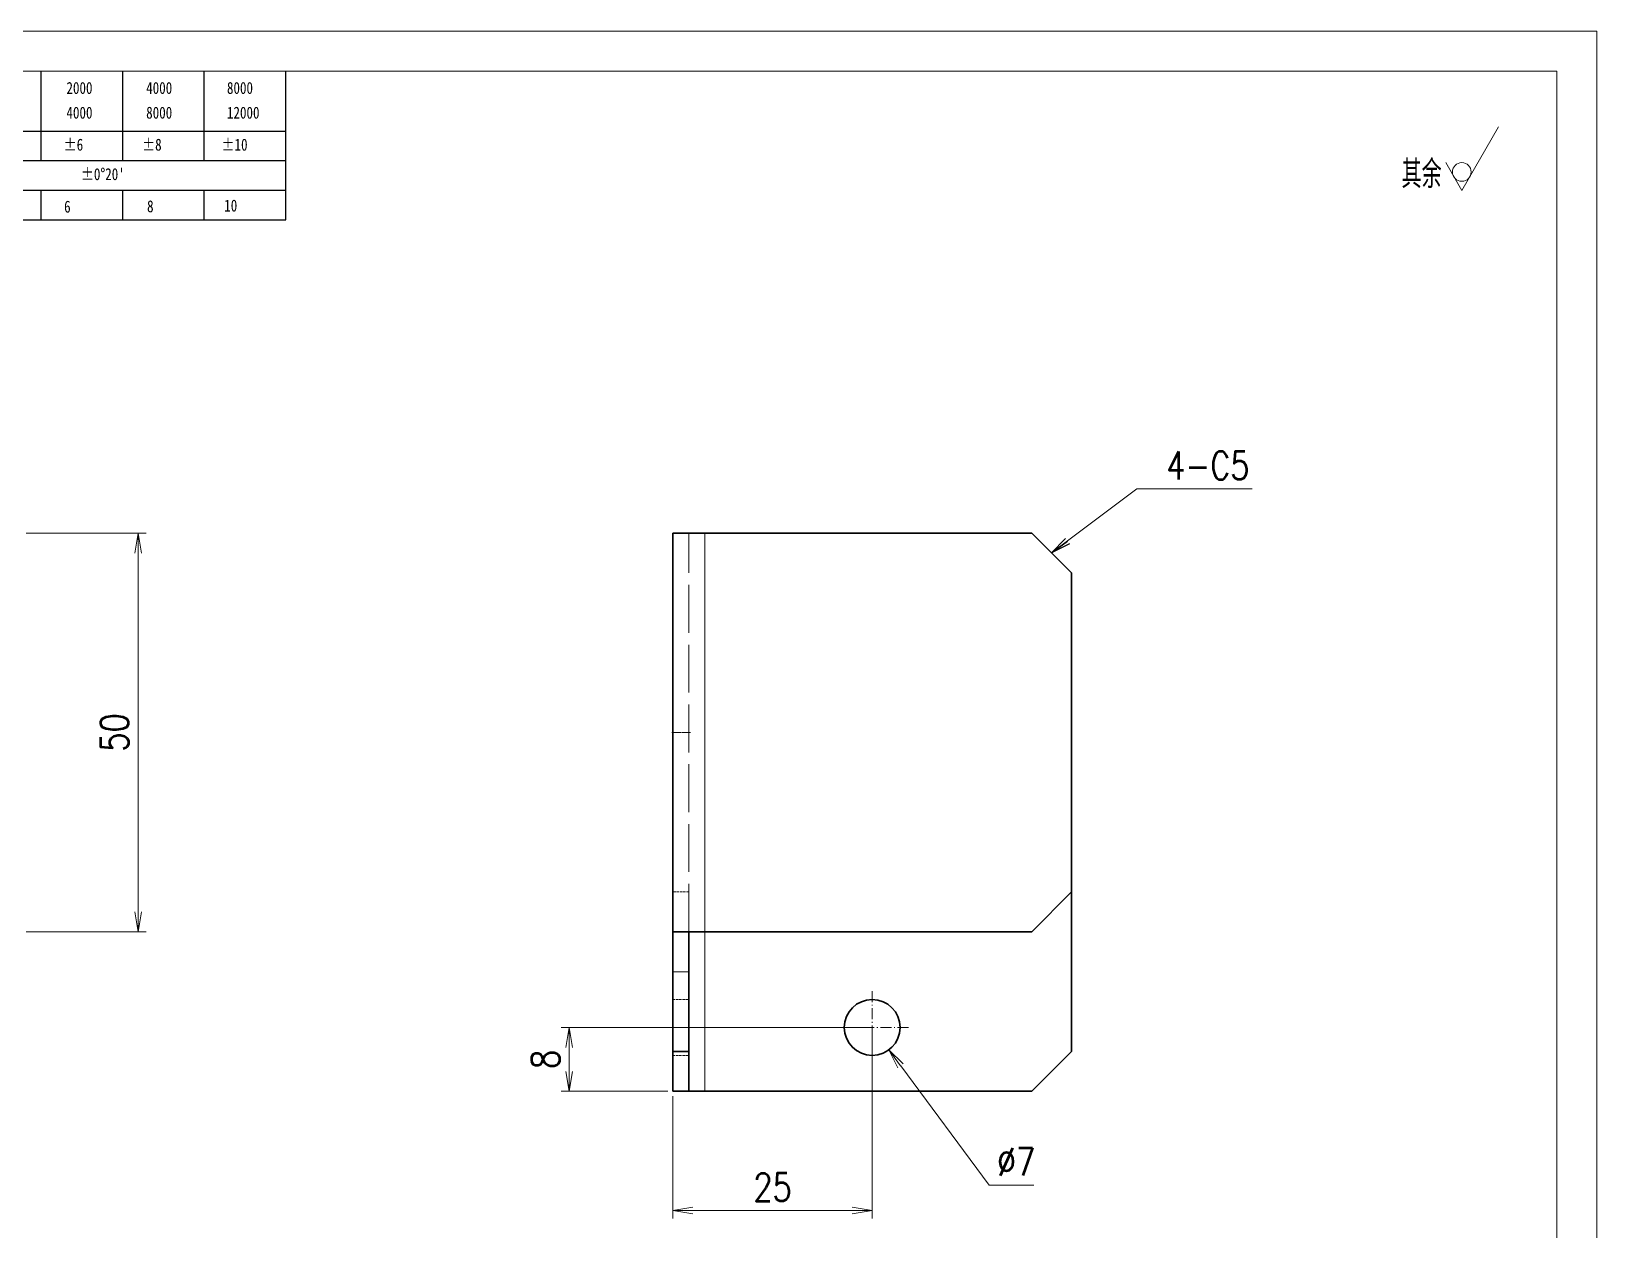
# Model space of a CAD drawing. Header units: millimetres. Extents: x 1333 to 359964, y -52803 to -5704.
# Drawn here: x 166045.1 to 166241.4, y -34423.7 to -34273.4 of the extents above; entities that cross this region are included whole.
import ezdxf

# ---------------------------------------------------------------- set-up
doc = ezdxf.new("R2010")
doc.units = ezdxf.units.MM
doc.header["$LTSCALE"] = 0.5
for name, pattern in [('AM_ISO02W050x2', [3.75, 3, -0.75]), ('AM_ISO08W050x2', [9, 6, -0.75, 1.5, -0.75]), ('DASHDOT', [18.5, 12, -3, 0.5, -3]), ('DASHED', [15, 12, -3]), ('DOT2', [0.125, 0, -0.125])]:
    doc.linetypes.add(name, pattern=pattern)
for name, color, linetype, lineweight in [('中心线', 2, 'AM_ISO08W050x2', 18), ('图框', 7, 'Continuous', 18), ('标注线', 3, 'Continuous', 18), ('粗实线', 7, 'Continuous', 35), ('虚线', 1, 'AM_ISO02W050x2', 18)]:
    doc.layers.add(name, color=color, linetype=linetype, lineweight=lineweight)
doc.layers.add('图\\M+19E79\\M+195B6\\M+18E9A', color=7, linetype='Continuous')
doc.layers.add('打印-禁用', color=7, linetype='Continuous', lineweight=15, plot=False)
doc.styles.add('DIM', font='romans.shx', dxfattribs={"width": 0.8, "bigfont": 'bigfont.shx'})
doc.styles.add('国标', font='simfang.ttf', dxfattribs={"width": 0.8})
doc.styles.add('机械长仿宋', font='gbenor.shx', dxfattribs={"height": 1, "bigfont": 'gbcbig.shx'})
doc.dimstyles.new('DEH 1-1', dxfattribs={"dimtxt": 3.5, "dimasz": 2.5, "dimexe": 1, "dimexo": 0.625, "dimgap": 1.2, "dimtad": 1, "dimtoh": 1, "dimdsep": 46, "dimtxsty": 'DIM', "dimblk": 'OPEN', "dimcen": 0, "dimclrd": 8, "dimclre": 8, "dimclrt": 2, "dimazin": 2, "dimtfac": 0.5, "dimtmove": 0, "dimatfit": 3, "dimldrblk": 'OPEN', "dimfxl": 0, "dimtolj": 2, "dimlwd": 18, "dimlwe": 18, "dimarcsym": 0})
doc.dimstyles.new('DEH 1-1$0', dxfattribs={"dimtxt": 3.5, "dimasz": 2.5, "dimexe": 1, "dimexo": 0.625, "dimgap": 1.2, "dimtad": 1, "dimzin": 9, "dimdsep": 46, "dimtxsty": 'DIM', "dimblk": 'OPEN', "dimcen": 0, "dimclrd": 8, "dimclre": 8, "dimclrt": 2, "dimazin": 2, "dimtfac": 0.5, "dimtmove": 0, "dimatfit": 3, "dimldrblk": 'OPEN', "dimfxl": 0, "dimtolj": 2, "dimlwd": 18, "dimlwe": 18, "dimarcsym": 0})
doc.dimstyles.new('DEH 1-1$3', dxfattribs={"dimtxt": 3.5, "dimasz": 2.5, "dimexe": 1, "dimexo": 0.625, "dimgap": 1.2, "dimtad": 1, "dimtoh": 1, "dimdsep": 46, "dimtxsty": 'DIM', "dimblk": 'OPEN', "dimcen": 0, "dimclrd": 8, "dimclre": 8, "dimclrt": 2, "dimazin": 2, "dimtfac": 0.5, "dimtofl": 0, "dimtmove": 0, "dimatfit": 3, "dimldrblk": 'OPEN', "dimfxl": 0, "dimtolj": 2, "dimlwd": 18, "dimlwe": 18, "dimarcsym": 0})

# ---------------------------------------------------------------- blocks, each defined once
blk = doc.blocks.new('GZDEH零件A3图框V01版')
at = {"layer": '图\\M+19E79\\M+195B6\\M+18E9A', "color": 9}
for p, q in [((3082.42, -1561.98), (3082.42, -1554.46)), ((3092.64, -1561.98), (3092.64, -1554.46)), ((3102.86, -1561.98), (3102.86, -1554.46)), ((3113.09, -1573.08), (3113.09, -1554.46)), ((2996.09, -1561.98), (3113.09, -1561.98)), ((3082.42, -1565.68), (3082.42, -1561.98)), ((3092.64, -1565.68), (3092.64, -1561.98)), ((3102.86, -1565.68), (3102.86, -1561.98)), ((2996.09, -1565.68), (3113.09, -1565.68)), ((2996.09, -1569.38), (3113.09, -1569.38)), ((3082.42, -1573.08), (3082.42, -1569.48)), ((3092.64, -1573.08), (3092.64, -1569.38)), ((3102.86, -1573.08), (3102.86, -1569.38)), ((2990.09, -1573.08), (3113.09, -1573.08))]:
    blk.add_line(p, q, dxfattribs=at)
at = {"layer": '图框', "linetype": 'Continuous'}
for p, q in [((3272.49, -1554.46), (2882.49, -1554.46)), ((3272.49, -1832.96), (3272.49, -1554.46))]:
    blk.add_line(p, q, dxfattribs=at)
at = {"layer": '打印-禁用', "linetype": 'Continuous'}
for p, q in [((3277.49, -1549.46), (2857.49, -1549.46)), ((3277.49, -1846.46), (3277.49, -1549.46))]:
    blk.add_line(p, q, dxfattribs=at)
at = {"layer": '图\\M+19E79\\M+195B6\\M+18E9A', "color": 9, "style": '国标', "width": 0.8}
for s, p in [('2000', (3085.57, -1557.31)), ('4000', (3095.57, -1557.31)), ('8000', (3105.7, -1557.31)), ('4000', (3085.57, -1560.41)), ('8000', (3095.57, -1560.41)), ('12000', (3105.7, -1560.41)), ('±6', (3085.22, -1564.42)), ('±8', (3095.06, -1564.42)), ('±10', (3105.02, -1564.42)), ("±0%%D20'", (3087.38, -1568.12)), ('10', (3105.36, -1572.06)), ('6', (3085.28, -1572.19)), ('8', (3095.68, -1572.15))]:
    blk.add_text(s, height=1.5, dxfattribs=at).set_placement(p)
blk = doc.blocks.new('DEH A3')
at = {"layer": '图框'}
blk.add_blockref('GZDEH零件A3图框V01版', (-2857.49, 1846.46), dxfattribs=at)
blk = doc.blocks.new('FINISHER_NON')
at = {"layer": '标注线'}
for p, q in [((0, 0), (4.62, 8)), ((-2.02, 3.5), (0, 0))]:
    blk.add_line(p, q, dxfattribs=at)
blk.add_circle((0, 2.33), 1.17, dxfattribs=at)
blk = doc.blocks.new('其余不去材料')
at = {"layer": '标注线'}
blk.add_blockref('FINISHER_NON', (0, 0), dxfattribs=at)
at = {"layer": '标注线', "color": 7, "linetype": 'DOT2', "style": '机械长仿宋'}
blk.add_text('其余', height=3.5, dxfattribs=at).set_placement((-7.56, 0.3))
blk = doc.blocks.new('_Open')
at = {"color": 0, "linetype": 'ByBlock', "lineweight": -2}
for p, q in [((-1, 0.167), (0, 0)), ((-1, -0.167), (0, 0)), ((0, 0), (-1, 0))]:
    blk.add_line(p, q, dxfattribs=at)
blk = doc.blocks.new('*D413')
at = {"layer": 'Defpoints', "color": 0, "transparency": 16777216}
for p in [(166043.85, -34336.32), (166058.5, -34336.32), (166043.85, -34386.32)]:
    blk.add_point(p, dxfattribs=at)
at = {"layer": '标注线', "color": 8, "lineweight": 18, "transparency": 16777216}
for p, q in [((166044.47, -34336.32), (166059.5, -34336.32)), ((166058.5, -34383.82), (166058.5, -34338.82)), ((166044.47, -34386.32), (166059.5, -34386.32))]:
    blk.add_line(p, q, dxfattribs=at)
at = {"layer": '标注线', "color": 8, "lineweight": 18, "transparency": 16777216, "xscale": 2.5, "yscale": 2.5, "zscale": 2.5}
for p, rotation in [((166058.5, -34336.32), 90), ((166058.5, -34386.32), 270)]:
    blk.add_blockref('_Open', p, dxfattribs=dict(at, rotation=rotation))
at = {"layer": '标注线', "color": 2, "transparency": 16777216, "insert": (166055.55, -34361.32), "char_height": 3.5, "attachment_point": 5, "rotation": 90, "style": 'DIM'}
blk.add_mtext('\\A2;50', dxfattribs=at)
blk = doc.blocks.new('*D422')
at = {"layer": 'Defpoints', "color": 0, "transparency": 16777216}
for p in [(166150.57, -34398.31), (166125.57, -34406.32), (166125.57, -34421.28)]:
    blk.add_point(p, dxfattribs=at)
at = {"layer": '标注线', "color": 8, "lineweight": 18, "transparency": 16777216}
for p, q in [((166150.57, -34398.94), (166150.57, -34422.28)), ((166125.57, -34406.94), (166125.57, -34422.28)), ((166148.07, -34421.28), (166128.07, -34421.28))]:
    blk.add_line(p, q, dxfattribs=at)
at = {"layer": '标注线', "color": 8, "lineweight": 18, "transparency": 16777216, "xscale": 2.5, "yscale": 2.5, "zscale": 2.5, "rotation": 180}
blk.add_blockref('_Open', (166125.57, -34421.28), dxfattribs=at)
at = {"layer": '标注线', "color": 8, "lineweight": 18, "transparency": 16777216, "xscale": 2.5, "yscale": 2.5, "zscale": 2.5}
blk.add_blockref('_Open', (166150.57, -34421.28), dxfattribs=at)
at = {"layer": '标注线', "color": 2, "transparency": 16777216, "insert": (166138.07, -34418.33), "char_height": 3.5, "attachment_point": 5, "style": 'DIM'}
blk.add_mtext('\\A2;25', dxfattribs=at)
blk = doc.blocks.new('*D423')
at = {"layer": 'Defpoints', "color": 0, "transparency": 16777216}
for p in [(166112.55, -34398.31), (166150.57, -34398.31), (166125.57, -34406.32)]:
    blk.add_point(p, dxfattribs=at)
at = {"layer": '标注线', "color": 8, "lineweight": 18, "transparency": 16777216}
for p, q in [((166149.95, -34398.31), (166111.55, -34398.31)), ((166112.55, -34403.82), (166112.55, -34400.81)), ((166124.95, -34406.32), (166111.55, -34406.32))]:
    blk.add_line(p, q, dxfattribs=at)
at = {"layer": '标注线', "color": 8, "lineweight": 18, "transparency": 16777216, "xscale": 2.5, "yscale": 2.5, "zscale": 2.5}
for p, rotation in [((166112.55, -34398.31), 90), ((166112.55, -34406.32), 270)]:
    blk.add_blockref('_Open', p, dxfattribs=dict(at, rotation=rotation))
at = {"layer": '标注线', "color": 2, "transparency": 16777216, "insert": (166109.6, -34402.31), "char_height": 3.5, "attachment_point": 5, "rotation": 90, "style": 'DIM'}
blk.add_mtext('\\A2;8', dxfattribs=at)
blk = doc.blocks.new('*D424')
at = {"layer": 'Defpoints', "color": 0, "transparency": 16777216}
for p in [(166148.49, -34395.5), (166152.65, -34401.12)]:
    blk.add_point(p, dxfattribs=at)
at = {"layer": '标注线', "color": 8, "lineweight": 18, "transparency": 16777216}
for p, q in [((166165.22, -34418.09), (166154.14, -34403.13)), ((166170.82, -34418.09), (166165.22, -34418.09))]:
    blk.add_line(p, q, dxfattribs=at)
at = {"layer": '标注线', "color": 8, "lineweight": 18, "transparency": 16777216, "xscale": 2.5, "yscale": 2.5, "zscale": 2.5, "rotation": 126.5236631442453}
blk.add_blockref('_Open', (166152.65, -34401.12), dxfattribs=at)
at = {"layer": '标注线', "color": 2, "transparency": 16777216, "insert": (166168.62, -34415.14), "char_height": 3.5, "attachment_point": 5, "style": 'DIM'}
blk.add_mtext('\\A2;∅7', dxfattribs=at)

msp = doc.modelspace()

# ---------------------------------------------------------------- linework, layer by layer
at = {"color": 7, "lineweight": 13}
msp.add_line((166129.572, -34336.319), (166129.572, -34386.319), dxfattribs=at)
at = {"color": 7, "lineweight": 13, "ltscale": 0.499799}
msp.add_line((166129.572, -34386.319), (166129.571, -34406.311), dxfattribs=at)
at = {"color": 7, "lineweight": 13, "ltscale": 0.05}
msp.add_line((166127.571, -34391.318), (166125.571, -34391.318), dxfattribs=at)
at = {"layer": '中心线', "linetype": 'DASHDOT', "lineweight": 13, "ltscale": 0.060015}
msp.add_line((166127.772, -34361.315), (166125.371, -34361.315), dxfattribs=at)
at = {"layer": '中心线', "linetype": 'DASHDOT', "lineweight": 13, "ltscale": 0.227499}
for p, q in [((166150.571, -34393.761), (166150.571, -34402.861)), ((166155.121, -34398.311), (166146.021, -34398.311))]:
    msp.add_line(p, q, dxfattribs=at)
at = {"layer": '中心线', "linetype": 'DASHDOT', "lineweight": 13, "ltscale": 0.06}
for p, q in [((166125.371, -34398.313), (166127.771, -34398.313)), ((166125.371, -34398.317), (166127.771, -34398.317))]:
    msp.add_line(p, q, dxfattribs=at)
at = {"layer": '粗实线', "lineweight": 35, "ltscale": 0.1}
for p, q in [((166129.572, -34336.319), (166125.572, -34336.319)), ((166125.572, -34386.319), (166129.572, -34386.319))]:
    msp.add_line(p, q, dxfattribs=at)
at = {"layer": '粗实线', "lineweight": 35}
for p, q in [((166125.572, -34336.319), (166125.572, -34386.319)), ((166129.572, -34336.319), (166170.572, -34336.319)), ((166175.572, -34341.319), (166175.572, -34381.319)), ((166129.572, -34386.319), (166170.572, -34386.319)), ((166129.571, -34406.311), (166170.571, -34406.311))]:
    msp.add_line(p, q, dxfattribs=at)
at = {"layer": '粗实线', "lineweight": 35, "ltscale": 0.176777}
for p, q in [((166170.572, -34336.319), (166175.572, -34341.319)), ((166175.572, -34381.319), (166170.572, -34386.319)), ((166170.571, -34406.311), (166175.571, -34401.311))]:
    msp.add_line(p, q, dxfattribs=at)
at = {"layer": '粗实线', "lineweight": 35, "ltscale": 0.499799}
msp.add_line((166175.572, -34381.319), (166175.571, -34401.311), dxfattribs=at)
at = {"layer": '粗实线', "lineweight": 35, "ltscale": 0.124992}
for p, q in [((166125.571, -34391.318), (166125.572, -34386.318)), ((166125.571, -34401.318), (166125.571, -34406.317)), ((166127.571, -34401.318), (166127.571, -34406.317))]:
    msp.add_line(p, q, dxfattribs=at)
at = {"layer": '粗实线', "lineweight": 35, "ltscale": 0.124964}
msp.add_line((166127.571, -34391.318), (166127.572, -34386.319), dxfattribs=at)
at = {"layer": '粗实线', "lineweight": 35, "ltscale": 0.25}
for p, q in [((166125.571, -34401.318), (166125.571, -34391.318)), ((166127.571, -34401.318), (166127.571, -34391.318))]:
    msp.add_line(p, q, dxfattribs=at)
at = {"layer": '粗实线', "lineweight": 35, "ltscale": 0.05}
for p, q in [((166127.571, -34401.318), (166125.571, -34401.318)), ((166127.571, -34406.317), (166125.571, -34406.317)), ((166127.571, -34406.311), (166129.571, -34406.311))]:
    msp.add_line(p, q, dxfattribs=at)
at = {"layer": '粗实线', "lineweight": 35}
msp.add_circle((166150.571, -34398.311), 3.5, dxfattribs=at)
at = {"layer": '虚线', "linetype": 'DASHED', "lineweight": 13, "ltscale": 6.47071e-05}
msp.add_line((166125.572, -34336.319), (166125.572, -34336.316), dxfattribs=at)
at = {"layer": '虚线', "linetype": 'DASHED', "lineweight": 13}
for p, q in [((166127.572, -34386.319), (166127.572, -34336.319)), ((166129.571, -34406.311), (166129.572, -34336.311)), ((166129.572, -34336.311), (166129.572, -34386.319)), ((166129.572, -34386.319), (166129.572, -34336.319))]:
    msp.add_line(p, q, dxfattribs=at)
at = {"layer": '虚线', "linetype": 'DASHED', "lineweight": 13, "ltscale": 0.05}
for p, q in [((166125.572, -34361.314), (166127.572, -34361.314)), ((166125.572, -34361.316), (166127.572, -34361.316)), ((166127.572, -34381.315), (166125.572, -34381.315)), ((166125.571, -34394.813), (166127.571, -34394.813)), ((166125.571, -34394.817), (166127.571, -34394.817)), ((166125.571, -34401.813), (166127.571, -34401.813)), ((166125.571, -34401.817), (166127.571, -34401.817))]:
    msp.add_line(p, q, dxfattribs=at)
at = {"layer": '虚线', "linetype": 'DASHED', "lineweight": 13, "ltscale": 2.88255e-05}
msp.add_line((166127.572, -34386.319), (166127.572, -34386.318), dxfattribs=at)

# ---------------------------------------------------------------- block references
at = {"layer": '图框'}
msp.add_blockref('DEH A3', (165821.433, -34570.402), dxfattribs=at)
at = {"layer": '标注线'}
msp.add_blockref('其余不去材料', (166224.515, -34293.366), dxfattribs=at)

# ---------------------------------------------------------------- texts
at = {"layer": '标注线', "color": 2, "insert": (166187.444, -34329.593), "char_height": 3.5, "attachment_point": 7, "style": 'DIM'}
msp.add_mtext('4-C5', dxfattribs=at)

# ---------------------------------------------------------------- dimensions: what is measured, and where the dimension line sits
at = {"layer": '标注线'}
dim = msp.add_linear_dim(base=(166058.504, -34336.319), p1=(166043.845, -34386.319), p2=(166043.848, -34336.319), angle=90, dimstyle='DEH 1-1$0', dxfattribs=at)
dim.commit()
dim.dimension.update_dxf_attribs({"geometry": '*D413', "text_midpoint": (166055.554, -34361.319)})
dim = msp.add_diameter_dim_2p(p1=(166148.488, -34395.499), p2=(166152.654, -34401.124), dimstyle='DEH 1-1$3', dxfattribs=at)
dim.commit()
dim.dimension.update_dxf_attribs({"geometry": '*D424', "text_midpoint": (166168.621, -34418.091), "dimtype": 163})
dim = msp.add_linear_dim(base=(166112.546, -34398.311), p1=(166125.571, -34406.317), p2=(166150.571, -34398.311), angle=90, dimstyle='DEH 1-1$0', override={"dimdec": 1}, dxfattribs=at)
dim.commit()
dim.dimension.update_dxf_attribs({"geometry": '*D423', "text_midpoint": (166109.596, -34402.314)})
dim = msp.add_linear_dim(base=(166125.571, -34421.281), p1=(166150.571, -34398.311), p2=(166125.571, -34406.317), dimstyle='DEH 1-1$0', dxfattribs=at)
dim.commit()
dim.dimension.update_dxf_attribs({"geometry": '*D422', "text_midpoint": (166138.071, -34418.331)})

# ---------------------------------------------------------------- leaders
at = {"layer": '标注线', "annotation_type": 0, "has_hookline": 1, "hookline_direction": 0, "text_width": 10.8}
msp.add_leader([(166173.072, -34338.819), (166183.744, -34330.793), (166186.244, -34330.793)], dimstyle='DEH 1-1', override={"dimgap": 1.2, "dimtad": 1}, dxfattribs=at)

doc.saveas('drawing.dxf')
